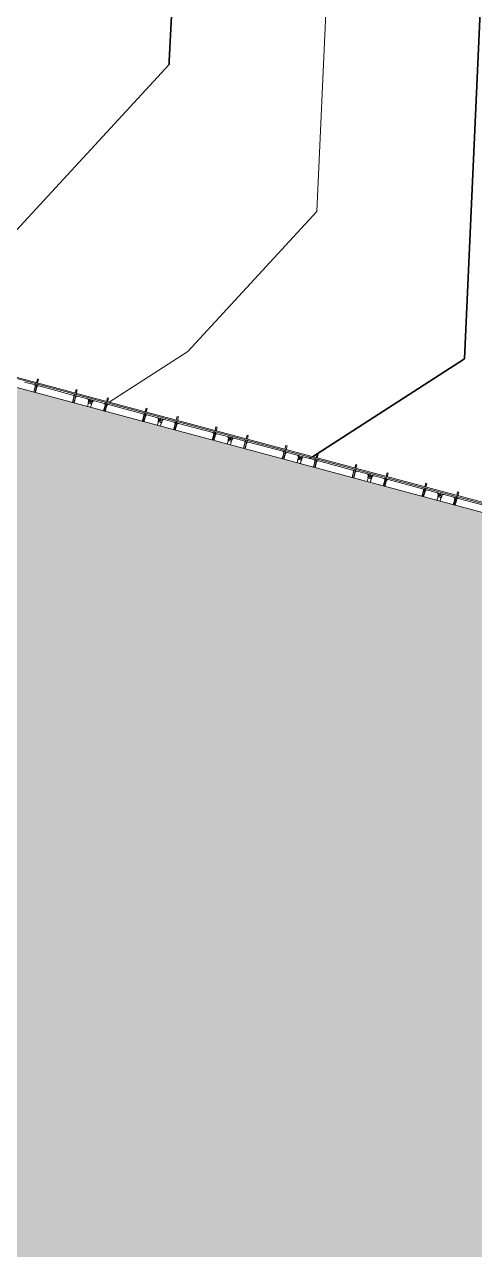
# Model space of a CAD drawing. Header units: millimetres. Extents: x -861324 to 439029, y -308065 to 694685.
# Drawn here: x -110521 to -94915, y 269742 to 312184 of the extents above; entities that cross this region are included whole.
import ezdxf

# ---------------------------------------------------------------- set-up
doc = ezdxf.new("R2010")
doc.units = ezdxf.units.MM
for name, color, linetype, lineweight in [('A-DETL-GENF', 92, 'Continuous', 9), ('A-DETL-MBND', 5, 'Continuous', 9), ('A-DETL-THIN', 151, 'Continuous', 9), ('A-GENM', 13, 'Continuous', 9), ('C-TOPO-MAJR', 7, 'Continuous', 35), ('C-TOPO-MINR', 7, 'Continuous', 9), ('S-BEAM', 12, 'Continuous', 9)]:
    doc.layers.add(name, color=color, linetype=linetype, lineweight=lineweight)

# ---------------------------------------------------------------- blocks, each defined once
blk = doc.blocks.new('Dai phao do pin - DẢI PHAO ĐỠ PIN-15626-BỐ TRÍ BÈ PIN HỒ BẢN MÒNG')
at = {"layer": 'A-DETL-MBND', "color": 254}
for p, q in [((41890, 242), (41540, 242)), ((41890, 242), (41948, 242)), ((41890, 242), (41948, 242)), ((41940, -16), (41940, 192)), ((41988, 242), (42050, 242)), ((41988, 242), (42050, 242)), ((42000, 192), (42000, -16)), ((43280, 242), (42050, 242)), ((43280, 242), (43338, 242)), ((43280, 242), (43338, 242)), ((43330, -16), (43330, 192)), ((43378, 242), (43440, 242)), ((43378, 242), (43440, 242)), ((43390, 192), (43390, -16)), ((43800, 242), (43440, 242)), ((43800, 242), (43982, 242)), ((43982, 242), (43800, 242)), ((43860, 118), (43860, 182)), ((43860, 182), (43860, 118)), ((43860, 118), (43860, 182)), ((43860, 182), (43860, 118)), ((43952, 118), (43860, 118)), ((43860, 118), (43952, 118)), ((43952, 118), (43860, 118)), ((43860, 118), (43952, 118)), ((43868, 242), (44050, 242)), ((43868, 116), (43868, 242)), ((43868, 242), (43868, 116)), ((44050, 242), (43868, 242)), ((43868, 88), (43868, -16)), ((43990, 118), (43898, 118)), ((43898, 118), (43990, 118)), ((43990, 118), (43898, 118)), ((43898, 118), (43990, 118)), ((43982, 242), (43982, 116)), ((43982, 116), (43982, 242)), ((43982, -16), (43982, 88)), ((43990, 182), (43990, 118)), ((43990, 118), (43990, 182)), ((43990, 182), (43990, 118)), ((43990, 118), (43990, 182)), ((44400, 242), (44050, 242)), ((44400, 242), (44458, 242)), ((44400, 242), (44458, 242)), ((44450, -16), (44450, 192)), ((44498, 242), (44560, 242)), ((44498, 242), (44560, 242)), ((44510, 192), (44510, -16)), ((45790, 242), (44560, 242)), ((45790, 242), (45848, 242)), ((45790, 242), (45848, 242)), ((45840, -16), (45840, 192)), ((45888, 242), (45950, 242)), ((45888, 242), (45950, 242)), ((45900, 192), (45900, -16)), ((46310, 242), (45950, 242)), ((46310, 242), (46492, 242)), ((46492, 242), (46310, 242)), ((46370, 118), (46370, 182)), ((46370, 182), (46370, 118)), ((46370, 118), (46370, 182)), ((46370, 182), (46370, 118)), ((46462, 118), (46370, 118)), ((46370, 118), (46462, 118)), ((46462, 118), (46370, 118)), ((46370, 118), (46462, 118)), ((46378, 242), (46560, 242)), ((46378, 116), (46378, 242)), ((46378, 242), (46378, 116)), ((46560, 242), (46378, 242)), ((46378, 88), (46378, -16)), ((46500, 118), (46408, 118)), ((46408, 118), (46500, 118)), ((46500, 118), (46408, 118)), ((46408, 118), (46500, 118)), ((46492, 242), (46492, 116)), ((46492, 116), (46492, 242)), ((46492, -16), (46492, 88)), ((46500, 182), (46500, 118)), ((46500, 118), (46500, 182)), ((46500, 182), (46500, 118)), ((46500, 118), (46500, 182)), ((46910, 242), (46560, 242)), ((46910, 242), (46968, 242)), ((46910, 242), (46968, 242)), ((46960, -16), (46960, 192)), ((47008, 242), (47070, 242)), ((47008, 242), (47070, 242)), ((47020, 192), (47020, -16)), ((48300, 242), (47070, 242)), ((48300, 242), (48358, 242)), ((48300, 242), (48358, 242)), ((48350, -16), (48350, 192)), ((48398, 242), (48460, 242)), ((48398, 242), (48460, 242)), ((48410, 192), (48410, -16)), ((48820, 242), (48460, 242)), ((48820, 242), (49002, 242)), ((49002, 242), (48820, 242)), ((48880, 118), (48880, 182)), ((48880, 182), (48880, 118)), ((48880, 118), (48880, 182)), ((48880, 182), (48880, 118)), ((48972, 118), (48880, 118)), ((48880, 118), (48972, 118)), ((48972, 118), (48880, 118)), ((48880, 118), (48972, 118)), ((48888, 242), (49070, 242)), ((48888, 116), (48888, 242)), ((48888, 242), (48888, 116)), ((49070, 242), (48888, 242)), ((48888, 88), (48888, -16)), ((49010, 118), (48918, 118)), ((48918, 118), (49010, 118)), ((49010, 118), (48918, 118)), ((48918, 118), (49010, 118)), ((49002, 242), (49002, 116)), ((49002, 116), (49002, 242)), ((49002, -16), (49002, 88)), ((49010, 182), (49010, 118)), ((49010, 118), (49010, 182)), ((49010, 182), (49010, 118)), ((49010, 118), (49010, 182)), ((49420, 242), (49070, 242)), ((49420, 242), (49478, 242)), ((49420, 242), (49478, 242)), ((49470, -16), (49470, 192)), ((49518, 242), (49580, 242)), ((49518, 242), (49580, 242)), ((49530, 192), (49530, -16)), ((50810, 242), (49580, 242)), ((50810, 242), (50868, 242)), ((50810, 242), (50868, 242)), ((50860, -16), (50860, 192)), ((50908, 242), (50970, 242)), ((50908, 242), (50970, 242)), ((50920, 192), (50920, -16)), ((51330, 242), (50970, 242)), ((51330, 242), (51512, 242)), ((51512, 242), (51330, 242)), ((51390, 118), (51390, 182)), ((51390, 182), (51390, 118)), ((51390, 118), (51390, 182)), ((51390, 182), (51390, 118)), ((51482, 118), (51390, 118)), ((51390, 118), (51482, 118)), ((51482, 118), (51390, 118)), ((51390, 118), (51482, 118)), ((51398, 242), (51580, 242)), ((51398, 116), (51398, 242)), ((51398, 242), (51398, 116)), ((51580, 242), (51398, 242)), ((51398, 88), (51398, -16)), ((51520, 118), (51428, 118)), ((51428, 118), (51520, 118)), ((51520, 118), (51428, 118)), ((51428, 118), (51520, 118)), ((51512, 242), (51512, 116)), ((51512, 116), (51512, 242)), ((51512, -16), (51512, 88)), ((51520, 182), (51520, 118)), ((51520, 118), (51520, 182)), ((51520, 182), (51520, 118)), ((51520, 118), (51520, 182)), ((51930, 242), (51580, 242)), ((51930, 242), (51988, 242)), ((51930, 242), (51988, 242)), ((51980, -16), (51980, 192)), ((52028, 242), (52090, 242)), ((52028, 242), (52090, 242)), ((52040, 192), (52040, -16)), ((53320, 242), (52090, 242)), ((53320, 242), (53378, 242)), ((53320, 242), (53378, 242)), ((53370, -16), (53370, 192)), ((53418, 242), (53480, 242)), ((53418, 242), (53480, 242)), ((53430, 192), (53430, -16)), ((53840, 242), (53480, 242)), ((53840, 242), (54022, 242)), ((54022, 242), (53840, 242)), ((53900, 118), (53900, 182)), ((53900, 182), (53900, 118)), ((53900, 118), (53900, 182)), ((53900, 182), (53900, 118)), ((53992, 118), (53900, 118)), ((53900, 118), (53992, 118)), ((53992, 118), (53900, 118)), ((53900, 118), (53992, 118)), ((53908, 242), (54090, 242)), ((53908, 116), (53908, 242)), ((53908, 242), (53908, 116)), ((54090, 242), (53908, 242)), ((53908, 88), (53908, -16)), ((54030, 118), (53938, 118)), ((53938, 118), (54030, 118)), ((54030, 118), (53938, 118)), ((53938, 118), (54030, 118)), ((54022, 242), (54022, 116)), ((54022, 116), (54022, 242)), ((54022, -16), (54022, 88)), ((54030, 182), (54030, 118)), ((54030, 118), (54030, 182)), ((54030, 182), (54030, 118)), ((54030, 118), (54030, 182)), ((54440, 242), (54090, 242)), ((54440, 242), (54498, 242)), ((54440, 242), (54498, 242)), ((54490, -16), (54490, 192)), ((54538, 242), (54600, 242)), ((54538, 242), (54600, 242)), ((54550, 192), (54550, -16)), ((55830, 242), (54600, 242)), ((55830, 242), (55888, 242)), ((55830, 242), (55888, 242)), ((55880, -16), (55880, 192)), ((55928, 242), (55990, 242)), ((55928, 242), (55990, 242)), ((55940, 192), (55940, -16)), ((56350, 242), (55990, 242)), ((56350, 242), (56532, 242)), ((56532, 242), (56350, 242)), ((56410, 118), (56410, 182)), ((56410, 182), (56410, 118)), ((56410, 118), (56410, 182)), ((56410, 182), (56410, 118)), ((56502, 118), (56410, 118)), ((56410, 118), (56502, 118)), ((56502, 118), (56410, 118)), ((56410, 118), (56502, 118)), ((56418, 242), (56600, 242)), ((56418, 116), (56418, 242)), ((56418, 242), (56418, 116)), ((56600, 242), (56418, 242)), ((56418, 88), (56418, -16)), ((56540, 118), (56448, 118)), ((56448, 118), (56540, 118)), ((56540, 118), (56448, 118)), ((56448, 118), (56540, 118)), ((56532, 242), (56532, 116)), ((56532, 116), (56532, 242)), ((56532, -16), (56532, 88)), ((56540, 182), (56540, 118)), ((56540, 118), (56540, 182)), ((56540, 182), (56540, 118)), ((56540, 118), (56540, 182)), ((56950, 242), (56600, 242)), ((56950, 242), (57033, 242)), ((56950, 242), (57033, 242)), ((57000, -16), (57000, 192)), ((58340, 242), (57110, 242))]:
    blk.add_line(p, q, dxfattribs=at)
for centre, radius, start, end in [((41890, 192), 50, 360, 90), ((41890, 192), 50, 360, 30), ((42050, 192), 50, 90, 180), ((42050, 192), 50, 90, 120), ((43280, 192), 50, 360, 90), ((43280, 192), 50, 360, 30), ((43440, 192), 50, 90, 180), ((43440, 192), 50, 90, 120), ((43800, 182), 60, 360, 90), ((43800, 182), 60, 0, 75), ((43800, 182), 60, 360, 75), ((43800, 182), 60, 0, 75), ((43898, 88), 30, 90, 180), ((43919, 183), 25, 0, 180), ((43919, 183), 25, 360, 180), ((43919, 183), 25, 180, 360), ((43919, 183), 25, 180, 360), ((43921, 183), 25, 360, 180), ((43921, 183), 25, 0, 180), ((43921, 183), 25, 180, 0), ((43921, 183), 25, 180, 360), ((43952, 88), 30, 360, 90), ((43952, 88), 30, 60, 90), ((43952, 88), 30, 60, 90), ((43952, 88), 30, 60, 90), ((44050, 182), 60, 90, 180), ((44050, 182), 60, 90, 180), ((44050, 182), 60, 90, 180), ((44050, 182), 60, 90, 180), ((44400, 192), 50, 360, 90), ((44400, 192), 50, 360, 30), ((44560, 192), 50, 90, 180), ((44560, 192), 50, 90, 120), ((45790, 192), 50, 360, 90), ((45790, 192), 50, 360, 30), ((45950, 192), 50, 90, 180), ((45950, 192), 50, 90, 120), ((46310, 182), 60, 360, 90), ((46310, 182), 60, 0, 75), ((46310, 182), 60, 360, 75), ((46310, 182), 60, 0, 75), ((46408, 88), 30, 90, 180), ((46429, 183), 25, 0, 180), ((46429, 183), 25, 360, 180), ((46429, 183), 25, 180, 360), ((46429, 183), 25, 180, 360), ((46431, 183), 25, 360, 180), ((46431, 183), 25, 0, 180), ((46431, 183), 25, 180, 0), ((46431, 183), 25, 180, 360), ((46462, 88), 30, 360, 90), ((46462, 88), 30, 60, 90), ((46462, 88), 30, 60, 90), ((46462, 88), 30, 60, 90), ((46560, 182), 60, 90, 180), ((46560, 182), 60, 90, 180), ((46560, 182), 60, 90, 180), ((46560, 182), 60, 90, 180), ((46910, 192), 50, 360, 90), ((46910, 192), 50, 360, 30), ((47070, 192), 50, 90, 180), ((47070, 192), 50, 90, 120), ((48300, 192), 50, 360, 90), ((48300, 192), 50, 360, 30), ((48460, 192), 50, 90, 180), ((48460, 192), 50, 90, 120), ((48820, 182), 60, 360, 90), ((48820, 182), 60, 0, 75), ((48820, 182), 60, 360, 75), ((48820, 182), 60, 0, 75), ((48918, 88), 30, 90, 180), ((48939, 183), 25, 0, 180), ((48939, 183), 25, 360, 180), ((48939, 183), 25, 180, 0), ((48939, 183), 25, 180, 360), ((48941, 183), 25, 360, 180), ((48941, 183), 25, 0, 180), ((48941, 183), 25, 180, 0), ((48941, 183), 25, 180, 360), ((48972, 88), 30, 360, 90), ((48972, 88), 30, 60, 90), ((48972, 88), 30, 60, 90), ((48972, 88), 30, 60, 90), ((49070, 182), 60, 90, 180), ((49070, 182), 60, 90, 180), ((49070, 182), 60, 90, 180), ((49070, 182), 60, 90, 180), ((49420, 192), 50, 360, 90), ((49420, 192), 50, 360, 30), ((49580, 192), 50, 90, 180), ((49580, 192), 50, 90, 120), ((50810, 192), 50, 360, 90), ((50810, 192), 50, 360, 30), ((50970, 192), 50, 90, 180), ((50970, 192), 50, 90, 120), ((51330, 182), 60, 360, 90), ((51330, 182), 60, 0, 75), ((51330, 182), 60, 360, 75), ((51330, 182), 60, 0, 75), ((51428, 88), 30, 90, 180), ((51449, 183), 25, 0, 180), ((51449, 183), 25, 360, 180), ((51449, 183), 25, 180, 0), ((51449, 183), 25, 180, 360), ((51451, 183), 25, 360, 180), ((51451, 183), 25, 0, 180), ((51451, 183), 25, 180, 0), ((51451, 183), 25, 180, 360), ((51482, 88), 30, 360, 90), ((51482, 88), 30, 60, 90), ((51482, 88), 30, 60, 90), ((51482, 88), 30, 60, 90), ((51580, 182), 60, 90, 180), ((51580, 182), 60, 90, 180), ((51580, 182), 60, 90, 180), ((51580, 182), 60, 90, 180), ((51930, 192), 50, 360, 90), ((51930, 192), 50, 360, 30), ((52090, 192), 50, 90, 180), ((52090, 192), 50, 90, 120), ((53320, 192), 50, 360, 90), ((53320, 192), 50, 360, 30), ((53480, 192), 50, 90, 180), ((53480, 192), 50, 90, 120), ((53840, 182), 60, 360, 90), ((53840, 182), 60, 0, 75), ((53840, 182), 60, 360, 75), ((53840, 182), 60, 0, 75), ((53938, 88), 30, 90, 180), ((53959, 183), 25, 0, 180), ((53959, 183), 25, 360, 180), ((53959, 183), 25, 180, 0), ((53959, 183), 25, 180, 360), ((53961, 183), 25, 0, 180), ((53961, 183), 25, 0, 180), ((53961, 183), 25, 180, 0), ((53961, 183), 25, 180, 360), ((53992, 88), 30, 360, 90), ((53992, 88), 30, 60, 90), ((53992, 88), 30, 60, 90), ((53992, 88), 30, 60, 90), ((54090, 182), 60, 90, 180), ((54090, 182), 60, 90, 180), ((54090, 182), 60, 90, 180), ((54090, 182), 60, 90, 180), ((54440, 192), 50, 360, 90), ((54440, 192), 50, 360, 30), ((54600, 192), 50, 90, 180), ((54600, 192), 50, 90, 120), ((55830, 192), 50, 360, 90), ((55830, 192), 50, 360, 30), ((55990, 192), 50, 90, 180), ((55990, 192), 50, 90, 120), ((56350, 182), 60, 360, 90), ((56350, 182), 60, 0, 75), ((56350, 182), 60, 360, 75), ((56350, 182), 60, 0, 75), ((56448, 88), 30, 90, 180), ((56469, 183), 25, 0, 180), ((56469, 183), 25, 360, 180), ((56469, 183), 25, 180, 0), ((56469, 183), 25, 180, 360), ((56471, 183), 25, 0, 180), ((56471, 183), 25, 0, 180), ((56471, 183), 25, 180, 0), ((56471, 183), 25, 180, 360), ((56502, 88), 30, 360, 90), ((56502, 88), 30, 60, 90), ((56502, 88), 30, 60, 90), ((56502, 88), 30, 60, 90), ((56600, 182), 60, 90, 180), ((56600, 182), 60, 90, 180), ((56600, 182), 60, 90, 180), ((56600, 182), 60, 90, 180), ((56950, 192), 50, 360, 90), ((56950, 192), 50, 360, 30), ((57110, 192), 50, 90, 135), ((57110, 192), 50, 90, 120)]:
    blk.add_arc(centre, radius, start, end, dxfattribs=at)
blk = doc.blocks.new('Dầm C52 - Dầm C52-V27-BỐ TRÍ BÈ PIN HỒ BẢN MÒNG')
at = {"layer": 'S-BEAM', "color": 7}
for p, q in [((48117, 20), (48422, 20)), ((48462, 20), (48593, 20)), ((48593, 20), (48593, -20)), ((48422, -20), (48117, -20)), ((48593, -20), (48462, -20))]:
    blk.add_line(p, q, dxfattribs=at)
blk = doc.blocks.new('Dầm C52 - Hộp 40x60-V64-BỐ TRÍ BÈ PIN HỒ BẢN MÒNG')
at = {"layer": 'S-BEAM', "color": 7}
for p, q in [((-146407, 20), (146407, 20)), ((146407, -20), (-146407, -20))]:
    blk.add_line(p, q, dxfattribs=at)
blk = doc.blocks.new('HOBANMONG_BEPIN 2_rvt-1-BỐ TRÍ BÈ PIN HỒ BẢN MÒNG')
at = {"layer": 'A-GENM', "lineweight": 9, "rotation": 344.9999999999998}
blk.add_blockref('Dai phao do pin - DẢI PHAO ĐỠ PIN-15626-BỐ TRÍ BÈ PIN HỒ BẢN MÒNG', (-150708, 310314), dxfattribs=at)
at = {"layer": 'S-BEAM', "lineweight": 9}
for name, p, rotation in [('Dầm C52 - Hộp 40x60-V64-BỐ TRÍ BÈ PIN HỒ BẢN MÒNG', (-12911, 273710), 344.9999999999994), ('Dầm C52 - Dầm C52-V27-BỐ TRÍ BÈ PIN HỒ BẢN MÒNG', (-122628, 252958), 74.99999999999777), ('Dầm C52 - Dầm C52-V27-BỐ TRÍ BÈ PIN HỒ BẢN MÒNG', (-121285, 252599), 74.99999999999777), ('Dầm C52 - Dầm C52-V27-BỐ TRÍ BÈ PIN HỒ BẢN MÒNG', (-120204, 252309), 74.99999999999777), ('Dầm C52 - Dầm C52-V27-BỐ TRÍ BÈ PIN HỒ BẢN MÒNG', (-118861, 251949), 74.99999999999777), ('Dầm C52 - Dầm C52-V27-BỐ TRÍ BÈ PIN HỒ BẢN MÒNG', (-117779, 251659), 74.99999999999777), ('Dầm C52 - Dầm C52-V27-BỐ TRÍ BÈ PIN HỒ BẢN MÒNG', (-116437, 251299), 74.99999999999777), ('Dầm C52 - Dầm C52-V27-BỐ TRÍ BÈ PIN HỒ BẢN MÒNG', (-115355, 251009), 74.99999999999777), ('Dầm C52 - Dầm C52-V27-BỐ TRÍ BÈ PIN HỒ BẢN MÒNG', (-114012, 250650), 74.99999999999777), ('Dầm C52 - Dầm C52-V27-BỐ TRÍ BÈ PIN HỒ BẢN MÒNG', (-112930, 250360), 74.99999999999777), ('Dầm C52 - Dầm C52-V27-BỐ TRÍ BÈ PIN HỒ BẢN MÒNG', (-111588, 250000), 74.99999999999777), ('Dầm C52 - Dầm C52-V27-BỐ TRÍ BÈ PIN HỒ BẢN MÒNG', (-110506, 249710), 74.99999999999777), ('Dầm C52 - Dầm C52-V27-BỐ TRÍ BÈ PIN HỒ BẢN MÒNG', (-109163, 249350), 74.99999999999777), ('Dầm C52 - Dầm C52-V27-BỐ TRÍ BÈ PIN HỒ BẢN MÒNG', (-108057, 249054), 74.99999999999777)]:
    blk.add_blockref(name, p, dxfattribs=dict(at, rotation=rotation))

msp = doc.modelspace()

# ---------------------------------------------------------------- hatches: boundary and pattern name
at = {"layer": 'A-DETL-GENF'}
msp.add_hatch(color=8, dxfattribs=at).paths.add_polyline_path([(-10434, 183721), (-6295, 199164), (27670, 190063), (35952, 220973), (106311, 202120), (109408, 213682), (120971, 210584), (127700, 235698), (-153146, 310950), (-159871, 285852), (-171458, 288956), (-185431, 236806), (-152001, 227848), (-156142, 212394), (-49442, 183803), (-46850, 193478), (-14059, 184692)])

# ---------------------------------------------------------------- linework, layer by layer
at = {"layer": 'A-DETL-THIN'}
msp.add_line((127700, 235698), (-153146, 310950), dxfattribs=at)
at = {"layer": 'C-TOPO-MAJR'}
for p, q in [((-94127, 325785), (-95260, 300603)), ((-104837, 324529), (-105498, 310927)), ((-105503, 310797), (-114461, 301098)), ((-105498, 310927), (-105503, 310797)), ((-95260, 300603), (-100533, 297209)), ((-100579, 297180), (-100632, 297146))]:
    msp.add_line(p, q, dxfattribs=at)
at = {"layer": 'C-TOPO-MINR'}
for p, q in [((-99769, 319318), (-100382, 305700)), ((-100382, 305700), (-104861, 300851)), ((-104861, 300851), (-107583, 299098))]:
    msp.add_line(p, q, dxfattribs=at)

# ---------------------------------------------------------------- block references
at = {"lineweight": 5}
msp.add_blockref('HOBANMONG_BEPIN 2_rvt-1-BỐ TRÍ BÈ PIN HỒ BẢN MÒNG', (0, 0), dxfattribs=at)

doc.saveas('drawing.dxf')
